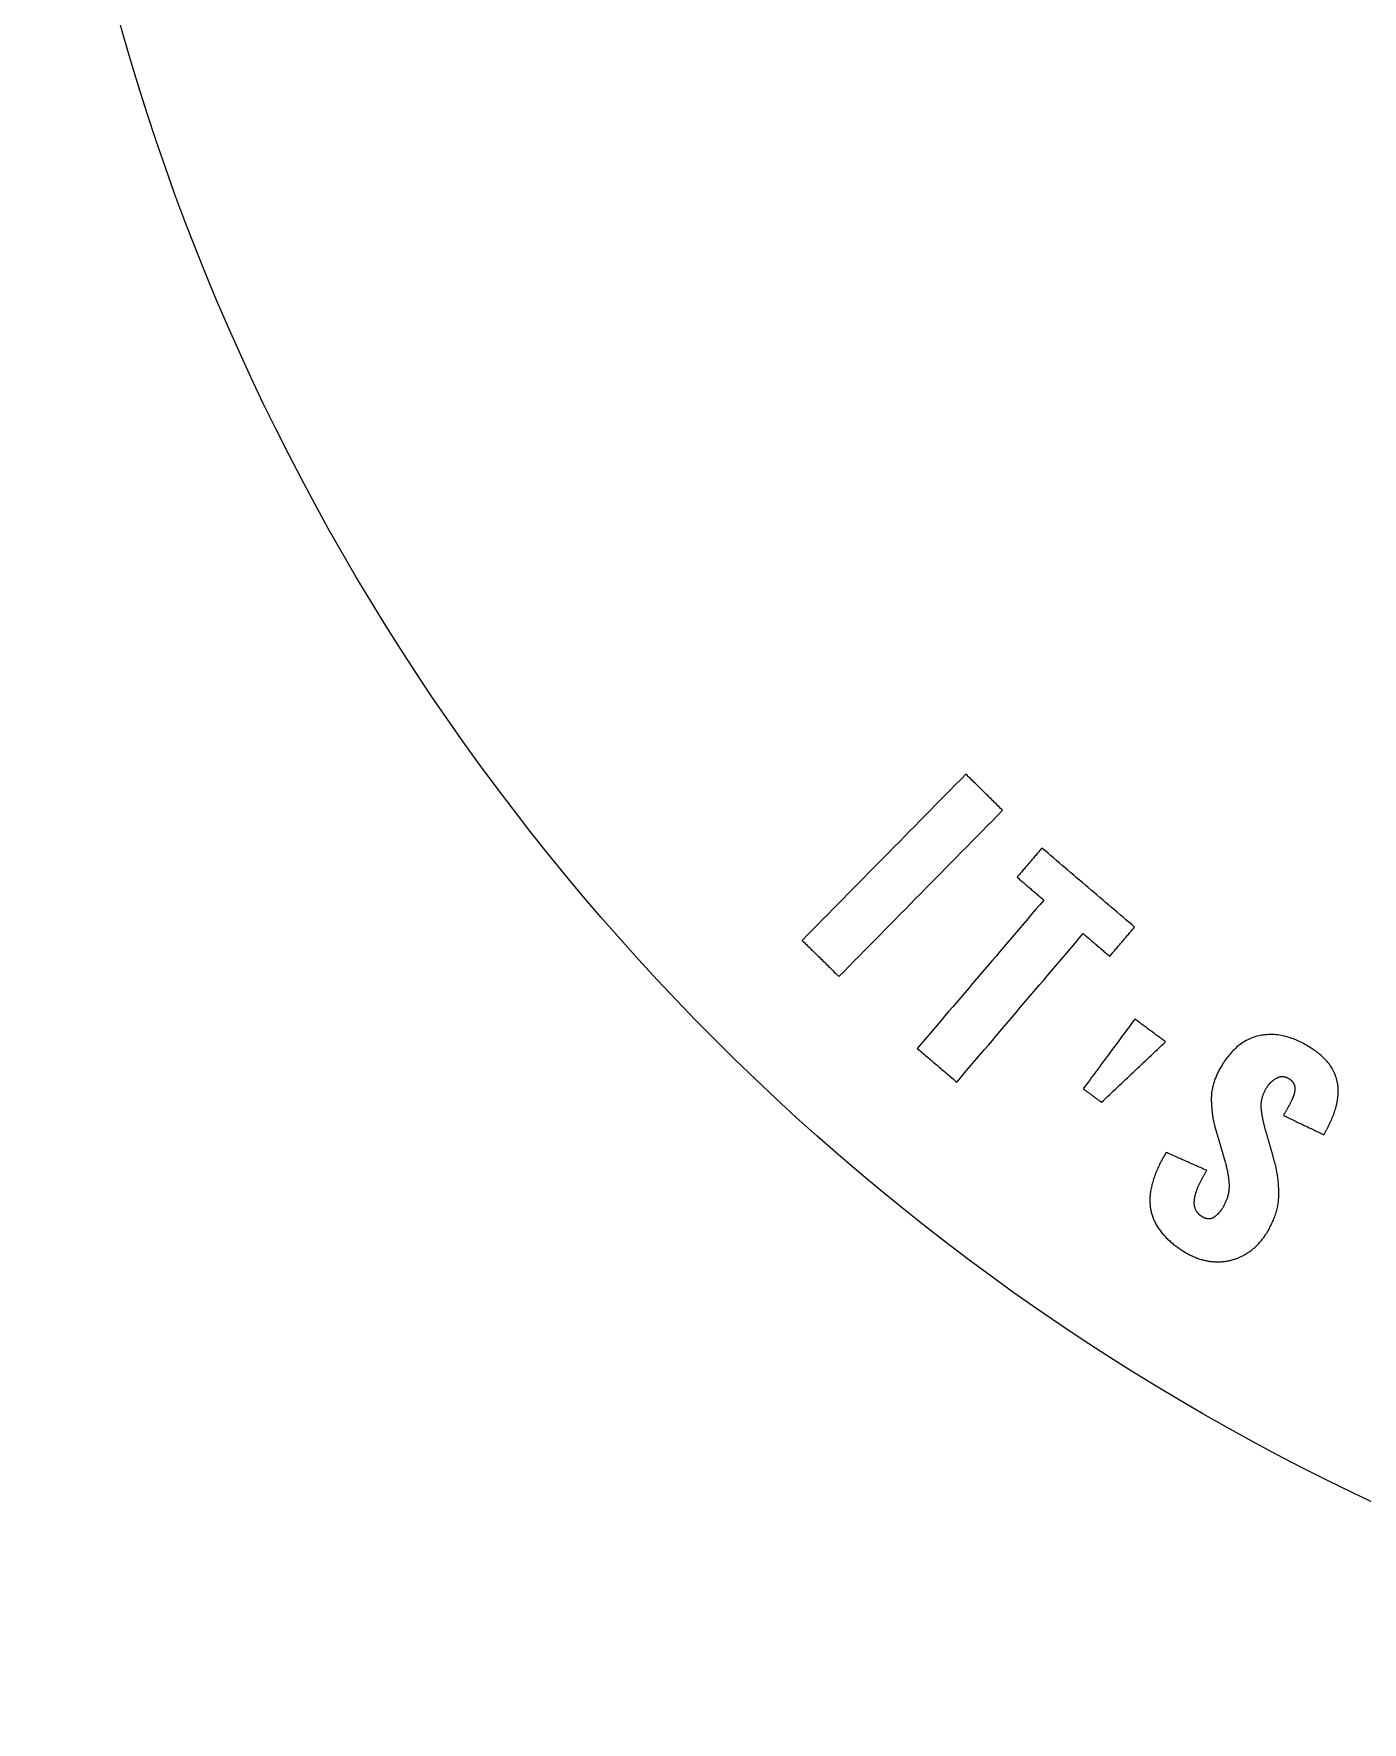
# Model space of a CAD drawing. Header units: millimetres. Extents: x -44.4 to 44.4, y -44.4 to 44.4.
# Drawn here: x -44.45 to -19.08, y -44.45 to -12.22 of the extents above; entities that cross this region are included whole.
import ezdxf

# ---------------------------------------------------------------- set-up
doc = ezdxf.new("R2010")
doc.units = ezdxf.units.MM
doc.layers.add('PERIMETER', color=1, linetype='Continuous')
doc.layers.add('TEXT', color=5, linetype='Continuous')

msp = doc.modelspace()

# ---------------------------------------------------------------- linework, layer by layer
at = {"layer": 'PERIMETER'}
msp.add_circle((0, 0), 44.45, dxfattribs=at)
at = {"layer": 'TEXT'}
for points in [[(-29.775, -29.523), (-29.753, -29.545), (-29.731, -29.566), (-29.709, -29.588), (-29.687, -29.61), (-29.665, -29.631), (-29.643, -29.653), (-29.621, -29.674), (-29.6, -29.696), (-29.578, -29.717), (-29.556, -29.739), (-29.534, -29.761), (-29.512, -29.782), (-29.49, -29.804), (-29.468, -29.825), (-29.446, -29.847), (-29.424, -29.869), (-29.402, -29.89), (-29.38, -29.912), (-29.358, -29.933), (-29.337, -29.955), (-29.315, -29.977), (-29.293, -29.998), (-29.271, -30.02), (-29.249, -30.041), (-29.227, -30.063), (-29.205, -30.085), (-29.183, -30.106), (-29.161, -30.128), (-29.139, -30.149), (-29.117, -30.171), (-29.095, -30.192), (-29.073, -30.214), (-28.976, -30.115), (-28.878, -30.016), (-28.78, -29.917), (-28.683, -29.817), (-28.585, -29.718), (-28.487, -29.619), (-28.39, -29.52), (-28.292, -29.421), (-28.194, -29.321), (-28.096, -29.222), (-27.999, -29.123), (-27.901, -29.024), (-27.803, -28.925), (-27.706, -28.826), (-27.608, -28.726), (-27.51, -28.627), (-27.413, -28.528), (-27.315, -28.429), (-27.217, -28.33), (-27.119, -28.231), (-27.022, -28.131), (-26.924, -28.032), (-26.826, -27.933), (-26.729, -27.834), (-26.631, -27.735), (-26.533, -27.635), (-26.436, -27.536), (-26.338, -27.437), (-26.24, -27.338), (-26.142, -27.239), (-26.045, -27.14), (-25.947, -27.04), (-25.969, -27.019), (-25.991, -26.997), (-26.013, -26.976), (-26.035, -26.954), (-26.057, -26.932), (-26.079, -26.911), (-26.1, -26.889), (-26.122, -26.868), (-26.144, -26.846), (-26.166, -26.824), (-26.188, -26.803), (-26.21, -26.781), (-26.232, -26.76), (-26.254, -26.738), (-26.276, -26.717), (-26.298, -26.695), (-26.32, -26.673), (-26.342, -26.652), (-26.363, -26.63), (-26.385, -26.609), (-26.407, -26.587), (-26.429, -26.565), (-26.451, -26.544), (-26.473, -26.522), (-26.495, -26.501), (-26.517, -26.479), (-26.539, -26.457), (-26.561, -26.436), (-26.583, -26.414), (-26.605, -26.393), (-26.626, -26.371), (-26.648, -26.349), (-26.746, -26.449), (-26.844, -26.548), (-26.941, -26.647), (-27.039, -26.746), (-27.137, -26.845), (-27.235, -26.945), (-27.332, -27.044), (-27.43, -27.143), (-27.528, -27.242), (-27.625, -27.341), (-27.723, -27.44), (-27.821, -27.54), (-27.919, -27.639), (-28.016, -27.738), (-28.114, -27.837), (-28.212, -27.936), (-28.309, -28.035), (-28.407, -28.135), (-28.505, -28.234), (-28.602, -28.333), (-28.7, -28.432), (-28.798, -28.531), (-28.896, -28.631), (-28.993, -28.73), (-29.091, -28.829), (-29.189, -28.928), (-29.286, -29.027), (-29.384, -29.126), (-29.482, -29.226), (-29.579, -29.325), (-29.677, -29.424)], [(-27.576, -31.587), (-27.553, -31.607), (-27.529, -31.627), (-27.506, -31.647), (-27.482, -31.667), (-27.458, -31.687), (-27.435, -31.707), (-27.411, -31.727), (-27.388, -31.747), (-27.364, -31.767), (-27.341, -31.787), (-27.317, -31.807), (-27.294, -31.827), (-27.27, -31.848), (-27.247, -31.868), (-27.223, -31.888), (-27.199, -31.908), (-27.176, -31.928), (-27.152, -31.948), (-27.129, -31.968), (-27.105, -31.988), (-27.082, -32.008), (-27.058, -32.028), (-27.035, -32.048), (-27.011, -32.068), (-26.988, -32.088), (-26.964, -32.108), (-26.941, -32.129), (-26.917, -32.149), (-26.893, -32.169), (-26.87, -32.189), (-26.846, -32.209), (-26.823, -32.229), (-26.747, -32.14), (-26.672, -32.052), (-26.596, -31.963), (-26.521, -31.875), (-26.445, -31.786), (-26.37, -31.698), (-26.294, -31.609), (-26.219, -31.521), (-26.143, -31.432), (-26.068, -31.343), (-25.992, -31.255), (-25.917, -31.166), (-25.841, -31.078), (-25.766, -30.989), (-25.69, -30.901), (-25.615, -30.812), (-25.539, -30.724), (-25.464, -30.635), (-25.388, -30.546), (-25.313, -30.458), (-25.237, -30.369), (-25.162, -30.281), (-25.087, -30.192), (-25.011, -30.104), (-24.936, -30.015), (-24.86, -29.927), (-24.785, -29.838), (-24.709, -29.75), (-24.634, -29.661), (-24.558, -29.572), (-24.483, -29.484), (-24.407, -29.395), (-24.391, -29.409), (-24.375, -29.422), (-24.36, -29.436), (-24.344, -29.449), (-24.328, -29.463), (-24.312, -29.476), (-24.296, -29.49), (-24.28, -29.503), (-24.265, -29.517), (-24.249, -29.53), (-24.233, -29.544), (-24.217, -29.557), (-24.201, -29.571), (-24.186, -29.584), (-24.17, -29.598), (-24.154, -29.611), (-24.138, -29.625), (-24.122, -29.638), (-24.106, -29.652), (-24.091, -29.665), (-24.075, -29.679), (-24.059, -29.692), (-24.043, -29.706), (-24.027, -29.719), (-24.011, -29.733), (-23.996, -29.746), (-23.98, -29.76), (-23.964, -29.773), (-23.948, -29.787), (-23.932, -29.8), (-23.916, -29.814), (-23.901, -29.827), (-23.886, -29.81), (-23.871, -29.792), (-23.856, -29.775), (-23.841, -29.758), (-23.827, -29.74), (-23.812, -29.723), (-23.797, -29.705), (-23.782, -29.688), (-23.767, -29.671), (-23.752, -29.653), (-23.738, -29.636), (-23.723, -29.618), (-23.708, -29.601), (-23.693, -29.584), (-23.678, -29.566), (-23.663, -29.549), (-23.649, -29.531), (-23.634, -29.514), (-23.619, -29.497), (-23.604, -29.479), (-23.589, -29.462), (-23.574, -29.444), (-23.56, -29.427), (-23.545, -29.41), (-23.53, -29.392), (-23.515, -29.375), (-23.5, -29.357), (-23.485, -29.34), (-23.471, -29.323), (-23.456, -29.305), (-23.441, -29.288), (-23.426, -29.27), (-23.481, -29.223), (-23.537, -29.176), (-23.592, -29.129), (-23.647, -29.082), (-23.703, -29.035), (-23.758, -28.987), (-23.813, -28.94), (-23.869, -28.893), (-23.924, -28.846), (-23.979, -28.799), (-24.035, -28.752), (-24.09, -28.704), (-24.145, -28.657), (-24.201, -28.61), (-24.256, -28.563), (-24.311, -28.516), (-24.367, -28.469), (-24.422, -28.421), (-24.477, -28.374), (-24.533, -28.327), (-24.588, -28.28), (-24.643, -28.233), (-24.699, -28.186), (-24.754, -28.138), (-24.809, -28.091), (-24.865, -28.044), (-24.92, -27.997), (-24.975, -27.95), (-25.031, -27.903), (-25.086, -27.855), (-25.141, -27.808), (-25.196, -27.761), (-25.211, -27.778), (-25.226, -27.796), (-25.241, -27.813), (-25.256, -27.831), (-25.271, -27.848), (-25.285, -27.865), (-25.3, -27.883), (-25.315, -27.9), (-25.33, -27.918), (-25.345, -27.935), (-25.36, -27.952), (-25.374, -27.97), (-25.389, -27.987), (-25.404, -28.005), (-25.419, -28.022), (-25.434, -28.039), (-25.449, -28.057), (-25.463, -28.074), (-25.478, -28.092), (-25.493, -28.109), (-25.508, -28.126), (-25.523, -28.144), (-25.538, -28.161), (-25.552, -28.179), (-25.567, -28.196), (-25.582, -28.213), (-25.597, -28.231), (-25.612, -28.248), (-25.627, -28.266), (-25.641, -28.283), (-25.656, -28.3), (-25.671, -28.318), (-25.655, -28.331), (-25.639, -28.345), (-25.623, -28.359), (-25.607, -28.372), (-25.591, -28.386), (-25.575, -28.399), (-25.559, -28.413), (-25.543, -28.427), (-25.527, -28.44), (-25.512, -28.454), (-25.496, -28.467), (-25.48, -28.481), (-25.464, -28.495), (-25.448, -28.508), (-25.432, -28.522), (-25.416, -28.535), (-25.4, -28.549), (-25.384, -28.563), (-25.368, -28.576), (-25.352, -28.59), (-25.336, -28.603), (-25.32, -28.617), (-25.304, -28.631), (-25.288, -28.644), (-25.272, -28.658), (-25.256, -28.671), (-25.24, -28.685), (-25.224, -28.699), (-25.208, -28.712), (-25.192, -28.726), (-25.176, -28.739), (-25.16, -28.753), (-25.236, -28.842), (-25.311, -28.93), (-25.387, -29.019), (-25.462, -29.107), (-25.538, -29.196), (-25.613, -29.284), (-25.689, -29.373), (-25.764, -29.461), (-25.84, -29.55), (-25.915, -29.639), (-25.991, -29.727), (-26.066, -29.816), (-26.142, -29.904), (-26.217, -29.993), (-26.293, -30.081), (-26.368, -30.17), (-26.444, -30.258), (-26.519, -30.347), (-26.595, -30.435), (-26.67, -30.524), (-26.746, -30.613), (-26.821, -30.701), (-26.897, -30.79), (-26.972, -30.878), (-27.048, -30.967), (-27.123, -31.055), (-27.199, -31.144), (-27.274, -31.232), (-27.35, -31.321), (-27.425, -31.409), (-27.501, -31.498)], [(-24.407, -32.356), (-24.396, -32.364), (-24.385, -32.372), (-24.374, -32.381), (-24.363, -32.389), (-24.352, -32.397), (-24.342, -32.405), (-24.331, -32.413), (-24.32, -32.421), (-24.309, -32.429), (-24.298, -32.437), (-24.287, -32.445), (-24.276, -32.453), (-24.265, -32.461), (-24.254, -32.469), (-24.243, -32.477), (-24.232, -32.486), (-24.221, -32.494), (-24.211, -32.502), (-24.2, -32.51), (-24.189, -32.518), (-24.178, -32.526), (-24.167, -32.534), (-24.156, -32.542), (-24.145, -32.55), (-24.134, -32.558), (-24.123, -32.566), (-24.112, -32.574), (-24.101, -32.583), (-24.09, -32.591), (-24.08, -32.599), (-24.069, -32.607), (-24.058, -32.615), (-24.02, -32.579), (-23.981, -32.543), (-23.943, -32.507), (-23.905, -32.471), (-23.867, -32.435), (-23.828, -32.398), (-23.79, -32.362), (-23.752, -32.326), (-23.714, -32.29), (-23.675, -32.254), (-23.637, -32.218), (-23.599, -32.182), (-23.561, -32.146), (-23.522, -32.11), (-23.484, -32.074), (-23.446, -32.038), (-23.408, -32.002), (-23.369, -31.966), (-23.331, -31.93), (-23.293, -31.894), (-23.255, -31.858), (-23.216, -31.822), (-23.178, -31.785), (-23.14, -31.749), (-23.102, -31.713), (-23.064, -31.677), (-23.025, -31.641), (-22.987, -31.605), (-22.949, -31.569), (-22.911, -31.533), (-22.872, -31.497), (-22.834, -31.461), (-22.852, -31.447), (-22.871, -31.434), (-22.889, -31.42), (-22.908, -31.407), (-22.926, -31.393), (-22.944, -31.379), (-22.963, -31.366), (-22.981, -31.352), (-22.999, -31.339), (-23.018, -31.325), (-23.036, -31.311), (-23.055, -31.298), (-23.073, -31.284), (-23.091, -31.271), (-23.11, -31.257), (-23.128, -31.243), (-23.146, -31.23), (-23.165, -31.216), (-23.183, -31.203), (-23.202, -31.189), (-23.22, -31.175), (-23.238, -31.162), (-23.257, -31.148), (-23.275, -31.135), (-23.293, -31.121), (-23.312, -31.107), (-23.33, -31.094), (-23.349, -31.08), (-23.367, -31.067), (-23.385, -31.053), (-23.404, -31.039), (-23.422, -31.026), (-23.453, -31.067), (-23.484, -31.109), (-23.514, -31.15), (-23.545, -31.192), (-23.576, -31.234), (-23.607, -31.275), (-23.637, -31.317), (-23.668, -31.358), (-23.699, -31.4), (-23.73, -31.442), (-23.761, -31.483), (-23.791, -31.525), (-23.822, -31.566), (-23.853, -31.608), (-23.884, -31.649), (-23.914, -31.691), (-23.945, -31.733), (-23.976, -31.774), (-24.007, -31.816), (-24.038, -31.857), (-24.068, -31.899), (-24.099, -31.941), (-24.13, -31.982), (-24.161, -32.024), (-24.192, -32.065), (-24.222, -32.107), (-24.253, -32.148), (-24.284, -32.19), (-24.315, -32.232), (-24.345, -32.273), (-24.376, -32.315)], [(-23.013, -34.951), (-23.002, -34.971), (-22.99, -34.99), (-22.978, -35.009), (-22.965, -35.028), (-22.952, -35.046), (-22.939, -35.064), (-22.925, -35.082), (-22.911, -35.1), (-22.897, -35.117), (-22.882, -35.134), (-22.868, -35.151), (-22.852, -35.168), (-22.837, -35.184), (-22.821, -35.2), (-22.805, -35.216), (-22.789, -35.232), (-22.772, -35.247), (-22.756, -35.262), (-22.739, -35.277), (-22.722, -35.292), (-22.705, -35.307), (-22.687, -35.321), (-22.669, -35.335), (-22.652, -35.349), (-22.634, -35.362), (-22.615, -35.376), (-22.597, -35.389), (-22.579, -35.402), (-22.56, -35.414), (-22.541, -35.427), (-22.523, -35.439), (-22.504, -35.452), (-22.487, -35.462), (-22.469, -35.473), (-22.452, -35.483), (-22.435, -35.493), (-22.417, -35.503), (-22.4, -35.513), (-22.382, -35.522), (-22.364, -35.531), (-22.346, -35.54), (-22.328, -35.549), (-22.309, -35.557), (-22.291, -35.565), (-22.272, -35.573), (-22.254, -35.58), (-22.235, -35.588), (-22.216, -35.595), (-22.197, -35.601), (-22.178, -35.607), (-22.159, -35.613), (-22.139, -35.619), (-22.12, -35.624), (-22.101, -35.629), (-22.081, -35.634), (-22.061, -35.638), (-22.042, -35.642), (-22.022, -35.646), (-22.002, -35.649), (-21.982, -35.651), (-21.962, -35.654), (-21.942, -35.656), (-21.922, -35.657), (-21.902, -35.659), (-21.884, -35.659), (-21.866, -35.66), (-21.848, -35.66), (-21.83, -35.66), (-21.811, -35.66), (-21.793, -35.659), (-21.775, -35.658), (-21.757, -35.657), (-21.739, -35.655), (-21.721, -35.653), (-21.703, -35.651), (-21.685, -35.649), (-21.668, -35.646), (-21.65, -35.643), (-21.632, -35.639), (-21.614, -35.636), (-21.597, -35.632), (-21.579, -35.627), (-21.562, -35.623), (-21.544, -35.618), (-21.527, -35.612), (-21.51, -35.607), (-21.493, -35.601), (-21.476, -35.595), (-21.459, -35.588), (-21.442, -35.581), (-21.425, -35.574), (-21.409, -35.567), (-21.392, -35.559), (-21.376, -35.551), (-21.36, -35.543), (-21.344, -35.535), (-21.328, -35.526), (-21.311, -35.517), (-21.296, -35.507), (-21.28, -35.497), (-21.264, -35.487), (-21.249, -35.477), (-21.233, -35.467), (-21.218, -35.456), (-21.203, -35.445), (-21.189, -35.434), (-21.174, -35.422), (-21.16, -35.41), (-21.146, -35.398), (-21.132, -35.386), (-21.118, -35.374), (-21.104, -35.361), (-21.091, -35.348), (-21.078, -35.335), (-21.065, -35.321), (-21.053, -35.308), (-21.04, -35.294), (-21.028, -35.28), (-21.016, -35.266), (-21.004, -35.252), (-20.992, -35.237), (-20.981, -35.223), (-20.97, -35.208), (-20.959, -35.193), (-20.948, -35.178), (-20.938, -35.162), (-20.928, -35.147), (-20.917, -35.131), (-20.904, -35.11), (-20.891, -35.088), (-20.878, -35.066), (-20.865, -35.044), (-20.853, -35.022), (-20.841, -35), (-20.829, -34.977), (-20.817, -34.955), (-20.806, -34.932), (-20.796, -34.909), (-20.785, -34.886), (-20.775, -34.863), (-20.765, -34.839), (-20.756, -34.815), (-20.747, -34.792), (-20.739, -34.768), (-20.731, -34.744), (-20.723, -34.719), (-20.716, -34.695), (-20.71, -34.671), (-20.703, -34.646), (-20.698, -34.621), (-20.693, -34.596), (-20.688, -34.571), (-20.684, -34.546), (-20.68, -34.521), (-20.677, -34.496), (-20.675, -34.471), (-20.673, -34.445), (-20.671, -34.42), (-20.671, -34.395), (-20.67, -34.369), (-20.67, -34.346), (-20.671, -34.323), (-20.671, -34.299), (-20.672, -34.276), (-20.673, -34.252), (-20.675, -34.229), (-20.676, -34.206), (-20.678, -34.182), (-20.68, -34.159), (-20.682, -34.136), (-20.684, -34.112), (-20.687, -34.089), (-20.69, -34.066), (-20.693, -34.043), (-20.696, -34.019), (-20.7, -33.996), (-20.703, -33.973), (-20.707, -33.95), (-20.711, -33.927), (-20.716, -33.904), (-20.72, -33.881), (-20.725, -33.858), (-20.73, -33.835), (-20.735, -33.813), (-20.741, -33.79), (-20.746, -33.767), (-20.752, -33.744), (-20.758, -33.722), (-20.764, -33.699), (-20.771, -33.677), (-20.777, -33.654), (-20.784, -33.632), (-20.788, -33.617), (-20.793, -33.602), (-20.797, -33.588), (-20.801, -33.573), (-20.806, -33.558), (-20.81, -33.543), (-20.814, -33.529), (-20.818, -33.514), (-20.823, -33.499), (-20.827, -33.484), (-20.831, -33.47), (-20.835, -33.455), (-20.84, -33.44), (-20.844, -33.425), (-20.848, -33.411), (-20.853, -33.396), (-20.857, -33.381), (-20.861, -33.366), (-20.865, -33.352), (-20.87, -33.337), (-20.874, -33.322), (-20.878, -33.308), (-20.882, -33.293), (-20.887, -33.278), (-20.891, -33.263), (-20.895, -33.249), (-20.899, -33.234), (-20.904, -33.219), (-20.908, -33.204), (-20.912, -33.19), (-20.917, -33.175), (-20.921, -33.16), (-20.925, -33.147), (-20.928, -33.133), (-20.932, -33.119), (-20.936, -33.106), (-20.939, -33.092), (-20.943, -33.078), (-20.947, -33.065), (-20.95, -33.051), (-20.953, -33.037), (-20.957, -33.024), (-20.96, -33.01), (-20.963, -32.996), (-20.966, -32.982), (-20.969, -32.968), (-20.972, -32.955), (-20.975, -32.941), (-20.978, -32.927), (-20.98, -32.913), (-20.983, -32.899), (-20.985, -32.885), (-20.988, -32.871), (-20.99, -32.857), (-20.992, -32.843), (-20.994, -32.829), (-20.996, -32.815), (-20.998, -32.801), (-21, -32.787), (-21.002, -32.773), (-21.003, -32.759), (-21.005, -32.745), (-21.006, -32.731), (-21.007, -32.717), (-21.008, -32.704), (-21.009, -32.69), (-21.009, -32.677), (-21.009, -32.664), (-21.008, -32.65), (-21.007, -32.637), (-21.006, -32.624), (-21.005, -32.61), (-21.003, -32.597), (-21.001, -32.584), (-20.998, -32.571), (-20.996, -32.557), (-20.993, -32.544), (-20.989, -32.531), (-20.986, -32.518), (-20.982, -32.506), (-20.978, -32.493), (-20.973, -32.48), (-20.969, -32.468), (-20.964, -32.455), (-20.959, -32.443), (-20.953, -32.43), (-20.948, -32.418), (-20.942, -32.406), (-20.936, -32.394), (-20.93, -32.382), (-20.924, -32.37), (-20.917, -32.359), (-20.911, -32.347), (-20.904, -32.335), (-20.897, -32.324), (-20.89, -32.313), (-20.886, -32.306), (-20.881, -32.3), (-20.877, -32.294), (-20.873, -32.288), (-20.868, -32.282), (-20.863, -32.276), (-20.859, -32.27), (-20.854, -32.264), (-20.849, -32.258), (-20.844, -32.253), (-20.839, -32.247), (-20.833, -32.242), (-20.828, -32.237), (-20.822, -32.231), (-20.817, -32.226), (-20.811, -32.221), (-20.806, -32.216), (-20.8, -32.211), (-20.794, -32.206), (-20.788, -32.202), (-20.782, -32.197), (-20.776, -32.192), (-20.77, -32.188), (-20.764, -32.184), (-20.758, -32.179), (-20.751, -32.175), (-20.745, -32.171), (-20.739, -32.167), (-20.732, -32.163), (-20.726, -32.159), (-20.719, -32.155), (-20.712, -32.152), (-20.706, -32.148), (-20.699, -32.145), (-20.692, -32.142), (-20.685, -32.139), (-20.678, -32.136), (-20.67, -32.133), (-20.663, -32.131), (-20.656, -32.129), (-20.648, -32.127), (-20.641, -32.126), (-20.633, -32.124), (-20.626, -32.124), (-20.618, -32.123), (-20.611, -32.123), (-20.603, -32.122), (-20.595, -32.123), (-20.588, -32.123), (-20.58, -32.124), (-20.573, -32.125), (-20.565, -32.127), (-20.558, -32.128), (-20.55, -32.13), (-20.543, -32.133), (-20.536, -32.135), (-20.528, -32.138), (-20.521, -32.141), (-20.514, -32.144), (-20.508, -32.147), (-20.501, -32.151), (-20.494, -32.154), (-20.487, -32.158), (-20.481, -32.162), (-20.475, -32.166), (-20.47, -32.169), (-20.465, -32.173), (-20.459, -32.177), (-20.454, -32.181), (-20.449, -32.185), (-20.444, -32.189), (-20.439, -32.194), (-20.434, -32.198), (-20.429, -32.203), (-20.424, -32.207), (-20.42, -32.212), (-20.415, -32.217), (-20.411, -32.222), (-20.407, -32.227), (-20.403, -32.232), (-20.399, -32.238), (-20.395, -32.243), (-20.392, -32.249), (-20.389, -32.255), (-20.386, -32.26), (-20.383, -32.266), (-20.38, -32.272), (-20.378, -32.279), (-20.375, -32.285), (-20.373, -32.291), (-20.372, -32.297), (-20.37, -32.304), (-20.369, -32.31), (-20.368, -32.317), (-20.367, -32.323), (-20.366, -32.33), (-20.366, -32.337), (-20.365, -32.345), (-20.365, -32.353), (-20.365, -32.36), (-20.365, -32.368), (-20.366, -32.375), (-20.366, -32.383), (-20.367, -32.39), (-20.368, -32.398), (-20.369, -32.405), (-20.37, -32.413), (-20.372, -32.42), (-20.373, -32.428), (-20.375, -32.435), (-20.376, -32.442), (-20.378, -32.45), (-20.38, -32.457), (-20.382, -32.464), (-20.384, -32.471), (-20.387, -32.479), (-20.389, -32.486), (-20.391, -32.493), (-20.394, -32.5), (-20.397, -32.507), (-20.399, -32.514), (-20.402, -32.521), (-20.405, -32.528), (-20.408, -32.535), (-20.411, -32.542), (-20.414, -32.549), (-20.417, -32.556), (-20.42, -32.563), (-20.425, -32.573), (-20.429, -32.582), (-20.434, -32.592), (-20.438, -32.602), (-20.443, -32.612), (-20.448, -32.621), (-20.453, -32.631), (-20.458, -32.64), (-20.463, -32.65), (-20.468, -32.66), (-20.473, -32.669), (-20.478, -32.679), (-20.483, -32.688), (-20.488, -32.698), (-20.493, -32.707), (-20.498, -32.717), (-20.503, -32.726), (-20.508, -32.736), (-20.514, -32.745), (-20.519, -32.754), (-20.524, -32.764), (-20.529, -32.773), (-20.535, -32.782), (-20.54, -32.792), (-20.545, -32.801), (-20.551, -32.811), (-20.556, -32.82), (-20.562, -32.829), (-20.567, -32.838), (-20.573, -32.848), (-20.578, -32.857), (-20.584, -32.866), (-20.56, -32.878), (-20.536, -32.889), (-20.511, -32.901), (-20.487, -32.912), (-20.463, -32.924), (-20.439, -32.935), (-20.415, -32.946), (-20.391, -32.958), (-20.367, -32.969), (-20.343, -32.981), (-20.319, -32.992), (-20.295, -33.004), (-20.271, -33.015), (-20.247, -33.027), (-20.222, -33.038), (-20.198, -33.05), (-20.174, -33.061), (-20.15, -33.073), (-20.126, -33.084), (-20.102, -33.095), (-20.078, -33.107), (-20.054, -33.118), (-20.03, -33.13), (-20.006, -33.141), (-19.982, -33.153), (-19.958, -33.164), (-19.933, -33.176), (-19.909, -33.187), (-19.885, -33.199), (-19.861, -33.21), (-19.837, -33.221), (-19.813, -33.233), (-19.806, -33.222), (-19.8, -33.21), (-19.793, -33.199), (-19.787, -33.188), (-19.78, -33.176), (-19.774, -33.165), (-19.768, -33.154), (-19.761, -33.142), (-19.755, -33.131), (-19.749, -33.119), (-19.743, -33.107), (-19.737, -33.096), (-19.731, -33.084), (-19.725, -33.072), (-19.72, -33.061), (-19.714, -33.049), (-19.708, -33.037), (-19.702, -33.025), (-19.697, -33.014), (-19.691, -33.002), (-19.686, -32.99), (-19.681, -32.978), (-19.675, -32.966), (-19.67, -32.954), (-19.665, -32.942), (-19.659, -32.93), (-19.654, -32.918), (-19.649, -32.906), (-19.644, -32.894), (-19.639, -32.882), (-19.634, -32.87), (-19.629, -32.858), (-19.624, -32.845), (-19.62, -32.832), (-19.615, -32.819), (-19.61, -32.806), (-19.606, -32.793), (-19.601, -32.78), (-19.597, -32.766), (-19.593, -32.753), (-19.589, -32.74), (-19.585, -32.727), (-19.582, -32.713), (-19.578, -32.7), (-19.575, -32.687), (-19.571, -32.673), (-19.568, -32.66), (-19.565, -32.646), (-19.563, -32.633), (-19.56, -32.619), (-19.557, -32.605), (-19.555, -32.592), (-19.553, -32.578), (-19.551, -32.564), (-19.549, -32.551), (-19.547, -32.537), (-19.545, -32.523), (-19.544, -32.51), (-19.543, -32.496), (-19.541, -32.482), (-19.54, -32.468), (-19.539, -32.455), (-19.539, -32.441), (-19.538, -32.427), (-19.537, -32.412), (-19.537, -32.398), (-19.537, -32.384), (-19.537, -32.369), (-19.538, -32.355), (-19.539, -32.34), (-19.54, -32.326), (-19.541, -32.311), (-19.543, -32.297), (-19.545, -32.283), (-19.547, -32.268), (-19.549, -32.254), (-19.552, -32.24), (-19.555, -32.226), (-19.558, -32.212), (-19.562, -32.198), (-19.565, -32.184), (-19.569, -32.17), (-19.573, -32.156), (-19.578, -32.142), (-19.582, -32.128), (-19.587, -32.115), (-19.592, -32.101), (-19.597, -32.088), (-19.603, -32.074), (-19.608, -32.061), (-19.614, -32.048), (-19.62, -32.035), (-19.627, -32.021), (-19.633, -32.009), (-19.64, -31.996), (-19.646, -31.983), (-19.655, -31.967), (-19.665, -31.951), (-19.675, -31.935), (-19.685, -31.92), (-19.695, -31.904), (-19.706, -31.889), (-19.718, -31.874), (-19.729, -31.86), (-19.741, -31.846), (-19.753, -31.832), (-19.765, -31.818), (-19.778, -31.804), (-19.791, -31.791), (-19.804, -31.777), (-19.817, -31.765), (-19.83, -31.752), (-19.844, -31.739), (-19.858, -31.727), (-19.872, -31.715), (-19.886, -31.703), (-19.9, -31.691), (-19.915, -31.679), (-19.929, -31.668), (-19.944, -31.657), (-19.959, -31.645), (-19.974, -31.635), (-19.989, -31.624), (-20.004, -31.613), (-20.02, -31.603), (-20.035, -31.592), (-20.051, -31.582), (-20.066, -31.572), (-20.092, -31.556), (-20.118, -31.54), (-20.145, -31.524), (-20.172, -31.509), (-20.199, -31.494), (-20.226, -31.48), (-20.253, -31.466), (-20.281, -31.453), (-20.309, -31.44), (-20.337, -31.428), (-20.365, -31.416), (-20.394, -31.405), (-20.423, -31.394), (-20.452, -31.384), (-20.481, -31.375), (-20.511, -31.366), (-20.54, -31.358), (-20.57, -31.351), (-20.6, -31.344), (-20.63, -31.339), (-20.661, -31.334), (-20.691, -31.329), (-20.722, -31.326), (-20.752, -31.323), (-20.783, -31.322), (-20.814, -31.321), (-20.844, -31.321), (-20.875, -31.322), (-20.906, -31.324), (-20.936, -31.327), (-20.967, -31.33), (-20.997, -31.335), (-21.027, -31.34), (-21.056, -31.346), (-21.085, -31.353), (-21.114, -31.361), (-21.143, -31.371), (-21.171, -31.38), (-21.199, -31.391), (-21.226, -31.403), (-21.253, -31.416), (-21.28, -31.429), (-21.306, -31.444), (-21.332, -31.459), (-21.358, -31.475), (-21.382, -31.492), (-21.407, -31.509), (-21.431, -31.527), (-21.454, -31.546), (-21.477, -31.565), (-21.499, -31.585), (-21.521, -31.606), (-21.542, -31.627), (-21.563, -31.648), (-21.583, -31.67), (-21.603, -31.693), (-21.623, -31.715), (-21.642, -31.739), (-21.66, -31.762), (-21.678, -31.786), (-21.695, -31.811), (-21.713, -31.835), (-21.729, -31.86), (-21.746, -31.885), (-21.757, -31.904), (-21.769, -31.923), (-21.78, -31.942), (-21.791, -31.961), (-21.802, -31.98), (-21.812, -31.999), (-21.823, -32.019), (-21.833, -32.038), (-21.842, -32.058), (-21.852, -32.078), (-21.861, -32.098), (-21.869, -32.119), (-21.878, -32.139), (-21.886, -32.159), (-21.894, -32.18), (-21.901, -32.201), (-21.908, -32.222), (-21.915, -32.243), (-21.921, -32.264), (-21.927, -32.285), (-21.932, -32.306), (-21.937, -32.328), (-21.941, -32.35), (-21.946, -32.371), (-21.949, -32.393), (-21.952, -32.415), (-21.955, -32.437), (-21.957, -32.459), (-21.959, -32.48), (-21.96, -32.502), (-21.961, -32.525), (-21.961, -32.547), (-21.961, -32.567), (-21.961, -32.587), (-21.96, -32.607), (-21.96, -32.628), (-21.959, -32.648), (-21.958, -32.668), (-21.957, -32.689), (-21.955, -32.709), (-21.953, -32.729), (-21.952, -32.749), (-21.95, -32.769), (-21.947, -32.79), (-21.945, -32.81), (-21.942, -32.83), (-21.939, -32.85), (-21.936, -32.87), (-21.933, -32.89), (-21.93, -32.91), (-21.926, -32.93), (-21.923, -32.95), (-21.919, -32.97), (-21.914, -32.99), (-21.91, -33.01), (-21.906, -33.029), (-21.901, -33.049), (-21.896, -33.069), (-21.891, -33.088), (-21.886, -33.108), (-21.88, -33.128), (-21.875, -33.147), (-21.869, -33.167), (-21.863, -33.186), (-21.859, -33.201), (-21.854, -33.217), (-21.85, -33.232), (-21.845, -33.247), (-21.841, -33.263), (-21.836, -33.278), (-21.832, -33.293), (-21.827, -33.309), (-21.823, -33.324), (-21.818, -33.339), (-21.813, -33.354), (-21.809, -33.37), (-21.804, -33.385), (-21.8, -33.4), (-21.795, -33.416), (-21.791, -33.431), (-21.786, -33.446), (-21.782, -33.462), (-21.777, -33.477), (-21.773, -33.492), (-21.768, -33.507), (-21.764, -33.523), (-21.759, -33.538), (-21.755, -33.553), (-21.75, -33.569), (-21.746, -33.584), (-21.741, -33.599), (-21.737, -33.615), (-21.732, -33.63), (-21.728, -33.645), (-21.723, -33.661), (-21.719, -33.676), (-21.714, -33.692), (-21.709, -33.707), (-21.705, -33.723), (-21.7, -33.739), (-21.696, -33.755), (-21.691, -33.77), (-21.687, -33.786), (-21.683, -33.802), (-21.679, -33.818), (-21.675, -33.834), (-21.671, -33.85), (-21.668, -33.866), (-21.664, -33.882), (-21.661, -33.898), (-21.657, -33.914), (-21.654, -33.93), (-21.651, -33.946), (-21.648, -33.962), (-21.645, -33.978), (-21.643, -33.995), (-21.64, -34.011), (-21.638, -34.027), (-21.635, -34.043), (-21.633, -34.06), (-21.631, -34.076), (-21.63, -34.092), (-21.628, -34.108), (-21.626, -34.125), (-21.625, -34.141), (-21.624, -34.158), (-21.623, -34.174), (-21.622, -34.19), (-21.622, -34.206), (-21.622, -34.221), (-21.622, -34.236), (-21.623, -34.252), (-21.624, -34.267), (-21.625, -34.282), (-21.626, -34.297), (-21.628, -34.313), (-21.631, -34.328), (-21.633, -34.343), (-21.636, -34.358), (-21.639, -34.373), (-21.643, -34.388), (-21.647, -34.403), (-21.651, -34.418), (-21.655, -34.432), (-21.66, -34.447), (-21.665, -34.461), (-21.671, -34.476), (-21.676, -34.49), (-21.682, -34.504), (-21.688, -34.518), (-21.694, -34.532), (-21.701, -34.546), (-21.708, -34.56), (-21.715, -34.574), (-21.722, -34.587), (-21.729, -34.601), (-21.737, -34.614), (-21.744, -34.627), (-21.752, -34.64), (-21.761, -34.653), (-21.764, -34.659), (-21.768, -34.665), (-21.772, -34.671), (-21.776, -34.677), (-21.781, -34.682), (-21.785, -34.688), (-21.789, -34.694), (-21.793, -34.699), (-21.798, -34.705), (-21.802, -34.71), (-21.807, -34.716), (-21.812, -34.721), (-21.816, -34.726), (-21.821, -34.732), (-21.826, -34.737), (-21.831, -34.742), (-21.836, -34.747), (-21.841, -34.752), (-21.846, -34.757), (-21.851, -34.762), (-21.856, -34.766), (-21.862, -34.771), (-21.867, -34.776), (-21.873, -34.78), (-21.878, -34.785), (-21.884, -34.789), (-21.889, -34.793), (-21.895, -34.797), (-21.901, -34.802), (-21.906, -34.806), (-21.912, -34.81), (-21.918, -34.814), (-21.925, -34.818), (-21.931, -34.821), (-21.938, -34.825), (-21.945, -34.828), (-21.952, -34.831), (-21.959, -34.833), (-21.966, -34.836), (-21.973, -34.837), (-21.981, -34.839), (-21.988, -34.84), (-21.995, -34.841), (-22.003, -34.841), (-22.011, -34.841), (-22.018, -34.841), (-22.026, -34.84), (-22.033, -34.839), (-22.04, -34.838), (-22.048, -34.836), (-22.055, -34.835), (-22.062, -34.833), (-22.07, -34.83), (-22.077, -34.828), (-22.084, -34.825), (-22.091, -34.822), (-22.098, -34.819), (-22.104, -34.816), (-22.111, -34.813), (-22.118, -34.809), (-22.124, -34.806), (-22.131, -34.802), (-22.137, -34.798), (-22.144, -34.794), (-22.15, -34.79), (-22.155, -34.786), (-22.161, -34.782), (-22.167, -34.778), (-22.172, -34.774), (-22.178, -34.769), (-22.183, -34.765), (-22.189, -34.76), (-22.194, -34.755), (-22.199, -34.75), (-22.204, -34.745), (-22.209, -34.74), (-22.213, -34.735), (-22.218, -34.73), (-22.223, -34.724), (-22.227, -34.719), (-22.231, -34.713), (-22.235, -34.707), (-22.239, -34.702), (-22.243, -34.696), (-22.246, -34.69), (-22.25, -34.683), (-22.253, -34.677), (-22.256, -34.671), (-22.259, -34.665), (-22.262, -34.658), (-22.265, -34.652), (-22.268, -34.645), (-22.27, -34.638), (-22.272, -34.632), (-22.274, -34.625), (-22.276, -34.618), (-22.279, -34.61), (-22.28, -34.601), (-22.282, -34.592), (-22.284, -34.583), (-22.285, -34.574), (-22.286, -34.565), (-22.286, -34.556), (-22.287, -34.547), (-22.287, -34.538), (-22.287, -34.529), (-22.287, -34.52), (-22.287, -34.511), (-22.286, -34.502), (-22.285, -34.493), (-22.285, -34.484), (-22.284, -34.475), (-22.283, -34.466), (-22.281, -34.457), (-22.28, -34.448), (-22.278, -34.439), (-22.277, -34.43), (-22.275, -34.421), (-22.273, -34.412), (-22.271, -34.404), (-22.269, -34.395), (-22.267, -34.386), (-22.264, -34.377), (-22.262, -34.369), (-22.26, -34.36), (-22.257, -34.351), (-22.254, -34.343), (-22.252, -34.334), (-22.247, -34.32), (-22.243, -34.306), (-22.238, -34.293), (-22.233, -34.279), (-22.227, -34.265), (-22.222, -34.252), (-22.217, -34.238), (-22.211, -34.225), (-22.205, -34.212), (-22.199, -34.198), (-22.193, -34.185), (-22.187, -34.172), (-22.181, -34.159), (-22.175, -34.145), (-22.168, -34.132), (-22.162, -34.119), (-22.155, -34.106), (-22.148, -34.093), (-22.142, -34.081), (-22.135, -34.068), (-22.128, -34.055), (-22.121, -34.042), (-22.114, -34.029), (-22.107, -34.017), (-22.099, -34.004), (-22.092, -33.991), (-22.085, -33.979), (-22.078, -33.966), (-22.07, -33.954), (-22.063, -33.941), (-22.055, -33.929), (-22.048, -33.916), (-22.072, -33.905), (-22.096, -33.895), (-22.121, -33.884), (-22.145, -33.873), (-22.169, -33.862), (-22.194, -33.851), (-22.218, -33.841), (-22.242, -33.83), (-22.266, -33.819), (-22.291, -33.808), (-22.315, -33.798), (-22.339, -33.787), (-22.364, -33.776), (-22.388, -33.765), (-22.412, -33.754), (-22.437, -33.744), (-22.461, -33.733), (-22.485, -33.722), (-22.509, -33.711), (-22.534, -33.7), (-22.558, -33.69), (-22.582, -33.679), (-22.607, -33.668), (-22.631, -33.657), (-22.655, -33.646), (-22.68, -33.636), (-22.704, -33.625), (-22.728, -33.614), (-22.753, -33.603), (-22.777, -33.593), (-22.801, -33.582), (-22.825, -33.571), (-22.839, -33.593), (-22.851, -33.616), (-22.864, -33.638), (-22.877, -33.661), (-22.889, -33.683), (-22.901, -33.706), (-22.913, -33.729), (-22.925, -33.752), (-22.937, -33.775), (-22.948, -33.798), (-22.959, -33.822), (-22.97, -33.845), (-22.981, -33.868), (-22.991, -33.892), (-23.002, -33.916), (-23.012, -33.94), (-23.021, -33.964), (-23.031, -33.988), (-23.04, -34.012), (-23.048, -34.036), (-23.057, -34.061), (-23.065, -34.085), (-23.073, -34.11), (-23.08, -34.134), (-23.087, -34.159), (-23.094, -34.184), (-23.1, -34.209), (-23.106, -34.235), (-23.111, -34.26), (-23.116, -34.285), (-23.12, -34.311), (-23.124, -34.336), (-23.126, -34.356), (-23.128, -34.376), (-23.13, -34.396), (-23.132, -34.415), (-23.133, -34.435), (-23.134, -34.455), (-23.134, -34.475), (-23.134, -34.495), (-23.134, -34.515), (-23.133, -34.535), (-23.132, -34.555), (-23.13, -34.574), (-23.129, -34.594), (-23.126, -34.614), (-23.123, -34.634), (-23.12, -34.653), (-23.117, -34.673), (-23.113, -34.692), (-23.108, -34.712), (-23.103, -34.731), (-23.098, -34.75), (-23.092, -34.769), (-23.086, -34.788), (-23.08, -34.807), (-23.073, -34.826), (-23.065, -34.844), (-23.058, -34.862), (-23.049, -34.88), (-23.041, -34.898), (-23.032, -34.916), (-23.023, -34.934)]]:
    msp.add_lwpolyline(points, close=True, dxfattribs=at)

doc.saveas('drawing.dxf')
